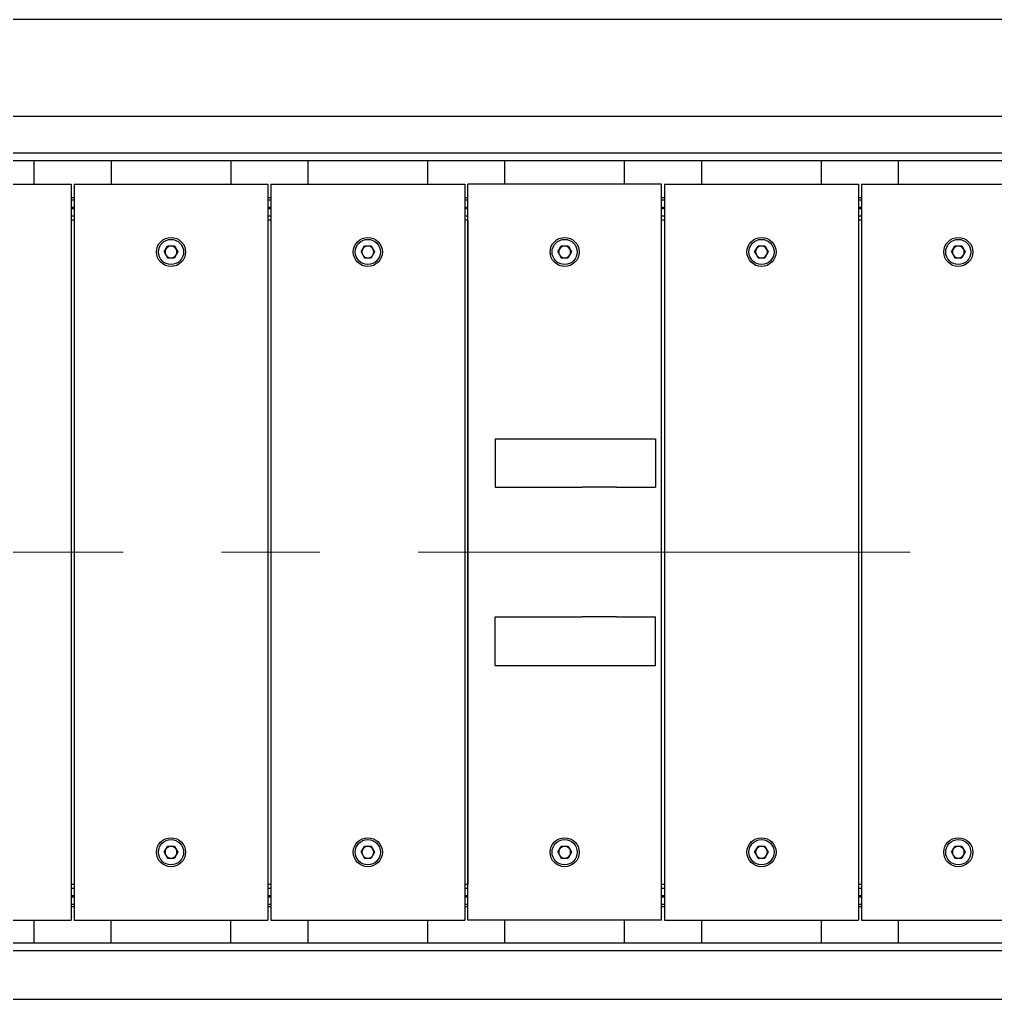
# Model space of a CAD drawing. Header units: millimetres. Extents: x 0 to 11880, y 0 to 8400.
# Drawn here: x 6275 to 6778, y 4547 to 5053 of the extents above; entities that cross this region are included whole.
import ezdxf

# ---------------------------------------------------------------- set-up
doc = ezdxf.new("R2010")
doc.units = ezdxf.units.MM
doc.header["$LTSCALE"] = 20
doc.linetypes.add('CENTERX2', pattern=[20.32, 12.7, -2.54, 2.54, -2.54])
doc.layers.add('ANNOTAZIONI', color=7, linetype='Continuous')

msp = doc.modelspace()

# ---------------------------------------------------------------- linework, layer by layer
at = {"color": 7, "linetype": 'Continuous', "lineweight": 25}
for p, q in [((10672.78, 5053.15), (6107.78, 5053.15)), ((10672.78, 5003.15), (6107.78, 5003.15)), ((10672.78, 4984.15), (6107.78, 4984.15)), ((10672.78, 4980.15), (6107.78, 4980.15)), ((6281.98, 4980.15), (6281.98, 4968.15)), ((6321.98, 4968.15), (6321.98, 4980.15)), ((6383.58, 4980.15), (6383.58, 4968.15)), ((6423.58, 4968.15), (6423.58, 4980.15)), ((6485.18, 4980.15), (6485.18, 4968.15)), ((6525.18, 4968.15), (6525.18, 4980.15)), ((6586.78, 4980.15), (6586.78, 4968.15)), ((6626.78, 4968.15), (6626.78, 4980.15)), ((6688.38, 4980.15), (6688.38, 4968.15)), ((6728.38, 4968.15), (6728.38, 4980.15)), ((6207.18, 4968.15), (6295.18, 4968.15)), ((6295.18, 4968.15), (6301.18, 4968.15)), ((6301.18, 4968.15), (6301.18, 4588.15)), ((6302.78, 4968.15), (6302.78, 4588.15)), ((6302.78, 4968.15), (6308.78, 4968.15)), ((6308.78, 4968.15), (6396.78, 4968.15)), ((6396.78, 4968.15), (6402.78, 4968.15)), ((6402.78, 4968.15), (6402.78, 4588.15)), ((6404.38, 4968.15), (6404.38, 4588.15)), ((6404.38, 4968.15), (6410.38, 4968.15)), ((6410.38, 4968.15), (6498.38, 4968.15)), ((6498.38, 4968.15), (6504.38, 4968.15)), ((6504.38, 4968.15), (6504.38, 4588.15)), ((6505.98, 4588.15), (6505.98, 4968.15)), ((6511.98, 4968.15), (6505.98, 4968.15)), ((6599.98, 4968.15), (6511.98, 4968.15)), ((6605.98, 4968.15), (6599.98, 4968.15)), ((6605.98, 4588.15), (6605.98, 4968.15)), ((6607.58, 4968.15), (6607.58, 4588.15)), ((6607.58, 4968.15), (6613.58, 4968.15)), ((6613.58, 4968.15), (6701.58, 4968.15)), ((6701.58, 4968.15), (6707.58, 4968.15)), ((6707.58, 4968.15), (6707.58, 4588.15)), ((6709.18, 4968.15), (6709.18, 4588.15)), ((6709.18, 4968.15), (6715.18, 4968.15)), ((6715.18, 4968.15), (6803.18, 4968.15)), ((6302.78, 4961.15), (6301.18, 4961.15)), ((6301.18, 4960.15), (6302.78, 4960.15)), ((6404.38, 4961.15), (6402.78, 4961.15)), ((6402.78, 4960.15), (6404.38, 4960.15)), ((6505.98, 4961.15), (6504.38, 4961.15)), ((6504.38, 4960.15), (6505.98, 4960.15)), ((6607.58, 4961.15), (6605.98, 4961.15)), ((6605.98, 4960.15), (6607.58, 4960.15)), ((6709.18, 4961.15), (6707.58, 4961.15)), ((6707.58, 4960.15), (6709.18, 4960.15)), ((6302.77, 4956.15), (6301.17, 4956.15)), ((6301.17, 4955.65), (6302.77, 4955.65)), ((6404.37, 4956.15), (6402.77, 4956.15)), ((6402.77, 4955.65), (6404.37, 4955.65)), ((6505.98, 4956.15), (6504.37, 4956.15)), ((6504.37, 4955.65), (6505.98, 4955.65)), ((6607.57, 4956.15), (6605.97, 4956.15)), ((6605.97, 4955.65), (6607.57, 4955.65)), ((6709.17, 4956.15), (6707.57, 4956.15)), ((6707.57, 4955.65), (6709.17, 4955.65)), ((6302.77, 4951.65), (6301.17, 4951.65)), ((6302.77, 4949.65), (6301.17, 4949.65)), ((6302.77, 4949.65), (6302.77, 4606.65)), ((6404.37, 4951.65), (6402.77, 4951.65)), ((6404.37, 4949.65), (6402.77, 4949.65)), ((6404.37, 4949.65), (6404.37, 4606.65)), ((6505.98, 4951.65), (6504.37, 4951.65)), ((6505.97, 4949.65), (6504.37, 4949.65)), ((6505.97, 4949.65), (6505.97, 4606.65)), ((6607.57, 4951.65), (6605.97, 4951.65)), ((6607.57, 4949.65), (6605.97, 4949.65)), ((6607.57, 4949.65), (6607.57, 4606.65)), ((6709.17, 4951.65), (6707.57, 4951.65)), ((6709.17, 4949.65), (6707.57, 4949.65)), ((6709.17, 4949.65), (6709.17, 4606.65)), ((6349.26, 4933.15), (6351.02, 4936.19)), ((6354.54, 4936.19), (6351.02, 4936.19)), ((6354.54, 4936.19), (6356.3, 4933.15)), ((6450.86, 4933.15), (6452.62, 4936.19)), ((6456.14, 4936.19), (6452.62, 4936.19)), ((6456.14, 4936.19), (6457.9, 4933.15)), ((6552.46, 4933.15), (6554.22, 4936.19)), ((6557.74, 4936.19), (6554.22, 4936.19)), ((6557.74, 4936.19), (6559.49, 4933.15)), ((6654.06, 4933.15), (6655.82, 4936.19)), ((6659.34, 4936.19), (6655.82, 4936.19)), ((6659.34, 4936.19), (6661.1, 4933.15)), ((6755.66, 4933.15), (6757.42, 4936.19)), ((6760.94, 4936.19), (6757.42, 4936.19)), ((6760.94, 4936.19), (6762.7, 4933.15)), ((6349.26, 4933.15), (6351.02, 4930.1)), ((6351.02, 4930.1), (6354.54, 4930.1)), ((6356.3, 4933.15), (6354.54, 4930.1)), ((6450.86, 4933.15), (6452.62, 4930.1)), ((6452.62, 4930.1), (6456.14, 4930.1)), ((6457.9, 4933.15), (6456.14, 4930.1)), ((6552.46, 4933.15), (6554.22, 4930.1)), ((6554.22, 4930.1), (6557.74, 4930.1)), ((6559.49, 4933.15), (6557.74, 4930.1)), ((6654.06, 4933.15), (6655.82, 4930.1)), ((6655.82, 4930.1), (6659.34, 4930.1)), ((6661.1, 4933.15), (6659.34, 4930.1)), ((6755.66, 4933.15), (6757.42, 4930.1)), ((6757.42, 4930.1), (6760.94, 4930.1)), ((6762.7, 4933.15), (6760.94, 4930.1)), ((6520.14, 4836.65), (6520.14, 4811.65)), ((6520.14, 4836.65), (6564.94, 4836.65)), ((6564.94, 4836.65), (6582.69, 4836.65)), ((6582.69, 4836.65), (6602.91, 4836.65)), ((6602.91, 4836.65), (6602.91, 4811.65)), ((6520.14, 4811.65), (6564.94, 4811.65)), ((6582.69, 4811.65), (6564.94, 4811.65)), ((6582.69, 4811.65), (6602.91, 4811.65)), ((6520.14, 4719.65), (6520.14, 4744.65)), ((6520.14, 4744.65), (6564.94, 4744.65)), ((6582.69, 4744.65), (6564.94, 4744.65)), ((6582.69, 4744.65), (6602.91, 4744.65)), ((6602.91, 4719.65), (6602.91, 4744.65)), ((6520.14, 4719.65), (6564.94, 4719.65)), ((6564.94, 4719.65), (6582.69, 4719.65)), ((6582.69, 4719.65), (6602.91, 4719.65)), ((6349.26, 4623.15), (6351.02, 4626.19)), ((6354.54, 4626.19), (6351.02, 4626.19)), ((6354.54, 4626.19), (6356.3, 4623.15)), ((6450.86, 4623.15), (6452.62, 4626.19)), ((6456.14, 4626.19), (6452.62, 4626.19)), ((6456.14, 4626.19), (6457.9, 4623.15)), ((6552.46, 4623.15), (6554.22, 4626.19)), ((6557.74, 4626.19), (6554.22, 4626.19)), ((6557.74, 4626.19), (6559.49, 4623.15)), ((6654.06, 4623.15), (6655.82, 4626.19)), ((6659.34, 4626.19), (6655.82, 4626.19)), ((6659.34, 4626.19), (6661.1, 4623.15)), ((6755.66, 4623.15), (6757.42, 4626.19)), ((6760.94, 4626.19), (6757.42, 4626.19)), ((6760.94, 4626.19), (6762.7, 4623.15)), ((6349.26, 4623.15), (6351.02, 4620.1)), ((6351.02, 4620.1), (6354.54, 4620.1)), ((6356.3, 4623.15), (6354.54, 4620.1)), ((6450.86, 4623.15), (6452.62, 4620.1)), ((6452.62, 4620.1), (6456.14, 4620.1)), ((6457.9, 4623.15), (6456.14, 4620.1)), ((6552.46, 4623.15), (6554.22, 4620.1)), ((6554.22, 4620.1), (6557.74, 4620.1)), ((6559.49, 4623.15), (6557.74, 4620.1)), ((6654.06, 4623.15), (6655.82, 4620.1)), ((6655.82, 4620.1), (6659.34, 4620.1)), ((6661.1, 4623.15), (6659.34, 4620.1)), ((6755.66, 4623.15), (6757.42, 4620.1)), ((6757.42, 4620.1), (6760.94, 4620.1)), ((6762.7, 4623.15), (6760.94, 4620.1)), ((6301.17, 4606.65), (6302.77, 4606.65)), ((6301.17, 4604.65), (6302.77, 4604.65)), ((6402.77, 4606.65), (6404.37, 4606.65)), ((6402.77, 4604.65), (6404.37, 4604.65)), ((6504.37, 4606.65), (6505.97, 4606.65)), ((6504.37, 4604.65), (6505.98, 4604.65)), ((6605.97, 4606.65), (6607.57, 4606.65)), ((6605.97, 4604.65), (6607.57, 4604.65)), ((6707.57, 4606.65), (6709.17, 4606.65)), ((6707.57, 4604.65), (6709.17, 4604.65)), ((6302.77, 4600.65), (6301.17, 4600.65)), ((6301.17, 4600.15), (6302.77, 4600.15)), ((6404.37, 4600.65), (6402.77, 4600.65)), ((6402.77, 4600.15), (6404.37, 4600.15)), ((6505.98, 4600.65), (6504.37, 4600.65)), ((6504.37, 4600.15), (6505.98, 4600.15)), ((6607.57, 4600.65), (6605.97, 4600.65)), ((6605.97, 4600.15), (6607.57, 4600.15)), ((6709.17, 4600.65), (6707.57, 4600.65)), ((6707.57, 4600.15), (6709.17, 4600.15)), ((6302.78, 4596.15), (6301.18, 4596.15)), ((6301.18, 4595.15), (6302.78, 4595.15)), ((6404.38, 4596.15), (6402.78, 4596.15)), ((6402.78, 4595.15), (6404.38, 4595.15)), ((6505.98, 4596.15), (6504.38, 4596.15)), ((6504.38, 4595.15), (6505.98, 4595.15)), ((6607.58, 4596.15), (6605.98, 4596.15)), ((6605.98, 4595.15), (6607.58, 4595.15)), ((6709.18, 4596.15), (6707.58, 4596.15)), ((6707.58, 4595.15), (6709.18, 4595.15)), ((6207.18, 4588.15), (6295.18, 4588.15)), ((6281.97, 4588.15), (6281.97, 4576.15)), ((6295.18, 4588.15), (6301.18, 4588.15)), ((6302.78, 4588.15), (6308.78, 4588.15)), ((6308.78, 4588.15), (6396.78, 4588.15)), ((6321.97, 4576.15), (6321.97, 4588.15)), ((6383.57, 4588.15), (6383.57, 4576.15)), ((6396.78, 4588.15), (6402.78, 4588.15)), ((6404.38, 4588.15), (6410.38, 4588.15)), ((6410.38, 4588.15), (6498.38, 4588.15)), ((6423.57, 4576.15), (6423.57, 4588.15)), ((6485.17, 4588.15), (6485.17, 4576.15)), ((6498.38, 4588.15), (6504.38, 4588.15)), ((6511.98, 4588.15), (6505.98, 4588.15)), ((6599.98, 4588.15), (6511.98, 4588.15)), ((6525.17, 4576.15), (6525.17, 4588.15)), ((6586.77, 4588.15), (6586.77, 4576.15)), ((6605.98, 4588.15), (6599.98, 4588.15)), ((6607.58, 4588.15), (6613.58, 4588.15)), ((6613.58, 4588.15), (6701.58, 4588.15)), ((6626.77, 4576.15), (6626.77, 4588.15)), ((6688.37, 4588.15), (6688.37, 4576.15)), ((6701.58, 4588.15), (6707.58, 4588.15)), ((6709.18, 4588.15), (6715.18, 4588.15)), ((6715.18, 4588.15), (6803.18, 4588.15)), ((6728.37, 4576.15), (6728.37, 4588.15)), ((10672.78, 4576.15), (6107.78, 4576.15)), ((10672.78, 4572.15), (6107.78, 4572.15)), ((7602.78, 4547.15), (6187.78, 4547.15))]:
    msp.add_line(p, q, dxfattribs=at)
for centre, radius in [((6352.78, 4933.15), 7.5), ((6352.78, 4933.15), 6.5), ((6454.38, 4933.15), 7.5), ((6454.38, 4933.15), 6.5), ((6555.98, 4933.15), 7.5), ((6555.98, 4933.15), 6.5), ((6657.58, 4933.15), 7.5), ((6657.58, 4933.15), 6.5), ((6759.18, 4933.15), 7.5), ((6759.18, 4933.15), 6.5), ((6352.78, 4623.15), 7.5), ((6454.38, 4623.15), 7.5), ((6555.98, 4623.15), 7.5), ((6657.58, 4623.15), 7.5), ((6759.18, 4623.15), 7.5), ((6352.78, 4623.15), 6.5), ((6454.38, 4623.15), 6.5), ((6555.98, 4623.15), 6.5), ((6657.58, 4623.15), 6.5), ((6759.18, 4623.15), 6.5)]:
    msp.add_circle(centre, radius, dxfattribs=at)
for centre, start, end in [((6352.78, 4933.15), 150, 210), ((6352.78, 4933.15), 90, 150), ((6352.78, 4933.15), 30, 90), ((6352.78, 4933.15), 330, 30), ((6454.38, 4933.15), 150, 210), ((6454.38, 4933.15), 90, 150), ((6454.38, 4933.15), 30, 90), ((6454.38, 4933.15), 330, 30), ((6555.98, 4933.15), 150, 210), ((6555.98, 4933.15), 90, 150), ((6555.98, 4933.15), 30, 90), ((6555.98, 4933.15), 330, 30), ((6657.58, 4933.15), 150, 210), ((6657.58, 4933.15), 90, 150), ((6657.58, 4933.15), 30, 90), ((6657.58, 4933.15), 330, 30), ((6759.18, 4933.15), 150, 210), ((6759.18, 4933.15), 90, 150), ((6759.18, 4933.15), 30, 90), ((6759.18, 4933.15), 330, 30), ((6352.78, 4933.15), 210, 270), ((6352.78, 4933.15), 270, 330), ((6454.38, 4933.15), 210, 270), ((6454.38, 4933.15), 270, 330), ((6555.98, 4933.15), 210, 270), ((6555.98, 4933.15), 270, 330), ((6657.58, 4933.15), 210, 270), ((6657.58, 4933.15), 270, 330), ((6759.18, 4933.15), 210, 270), ((6759.18, 4933.15), 270, 330), ((6352.78, 4623.15), 90, 150), ((6352.78, 4623.15), 30, 90), ((6454.38, 4623.15), 90, 150), ((6454.38, 4623.15), 30, 90), ((6555.98, 4623.15), 90, 150), ((6555.98, 4623.15), 30, 90), ((6657.58, 4623.15), 90, 150), ((6657.58, 4623.15), 30, 90), ((6759.18, 4623.15), 90, 150), ((6759.18, 4623.15), 30, 90), ((6352.78, 4623.15), 150, 210), ((6352.78, 4623.15), 210, 270), ((6352.78, 4623.15), 270, 330), ((6352.78, 4623.15), 330, 30), ((6454.38, 4623.15), 150, 210), ((6454.38, 4623.15), 210, 270), ((6454.38, 4623.15), 270, 330), ((6454.38, 4623.15), 330, 30), ((6555.98, 4623.15), 150, 210), ((6555.98, 4623.15), 210, 270), ((6555.98, 4623.15), 270, 330), ((6555.98, 4623.15), 330, 30), ((6657.58, 4623.15), 150, 210), ((6657.58, 4623.15), 210, 270), ((6657.58, 4623.15), 270, 330), ((6657.58, 4623.15), 330, 30), ((6759.18, 4623.15), 150, 210), ((6759.18, 4623.15), 210, 270), ((6759.18, 4623.15), 270, 330), ((6759.18, 4623.15), 330, 30)]:
    msp.add_arc(centre, 3.05, start, end, dxfattribs=at)
at = {"layer": 'ANNOTAZIONI', "linetype": 'CENTERX2', "lineweight": 18}
msp.add_line((5667.6, 4778.15), (11134, 4778.15), dxfattribs=at)

doc.saveas('drawing.dxf')
